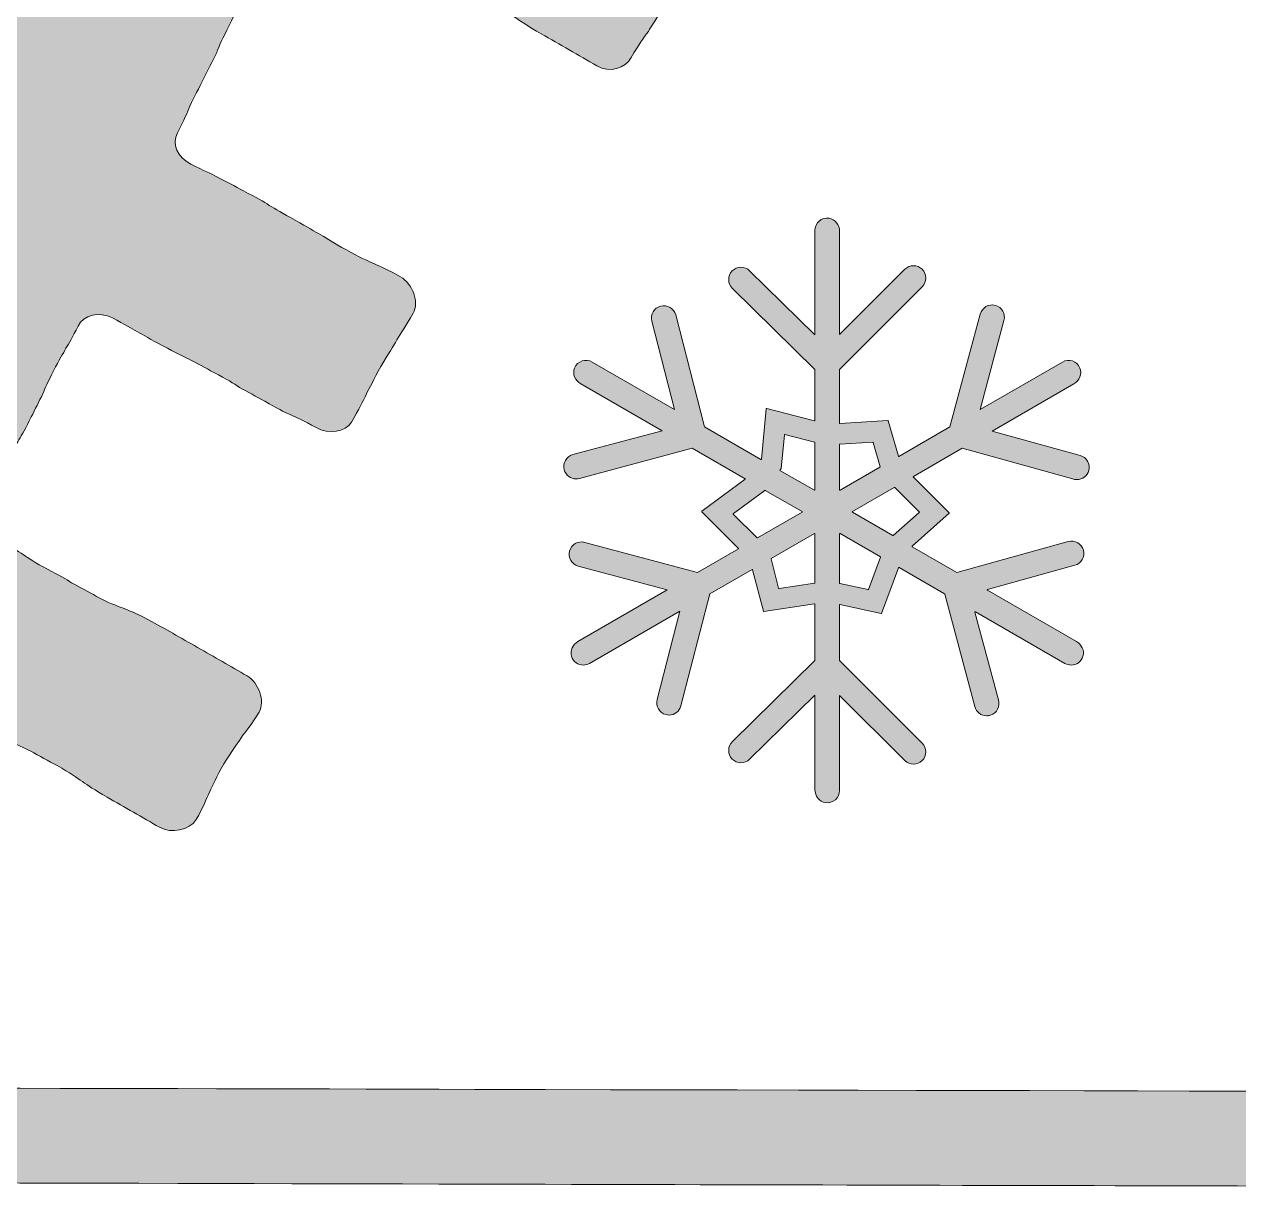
# Model space of a CAD drawing. Header units: inches. Extents: x 58 to 1022, y -797 to -283.
# Drawn here: x 783.6 to 894.2, y -506.6 to -400.6 of the extents above; entities that cross this region are included whole.
import ezdxf

# ---------------------------------------------------------------- set-up
doc = ezdxf.new("R2010")
doc.units = ezdxf.units.IN
doc.header["$MEASUREMENT"] = 0
doc.layers.add('Layer 1', color=7, linetype='Continuous')

# ---------------------------------------------------------------- blocks, each defined once
blk = doc.blocks.new('block 12')
at = {"layer": 'Layer 1', "true_color": 0x680b10}
h = blk.add_hatch(color=246, dxfattribs=at)
h.dxf.hatch_style = 2
edge = h.paths.add_edge_path()
edge.add_spline(control_points=[(760.05, -454.75), (759.49, -454.56), (758.73, -454.27), (757.61, -453.74), (756.48, -453.21), (755.93, -451.61), (756.41, -450.57), (756.76, -449.81), (757.11, -449.05), (757.46, -448.3), (757.82, -447.52), (758.18, -446.74), (758.54, -445.97), (759.07, -444.8), (759.29, -444.16), (759.52, -443.67), (759.77, -443.11), (759.98, -442.47), (760.52, -441.31), (761.06, -440.14), (761.48, -439.59), (761.77, -439.13), (762.1, -438.61), (762.52, -438.06), (763.06, -436.9), (763.59, -435.73), (763.81, -435.09), (763.99, -434.5), (764.15, -433.98), (764.36, -433.33), (764.9, -432.17), (765.44, -431), (765.72, -430.39), (765.9, -429.8), (766.25, -429.05), (766.6, -428.29), (766.95, -427.53), (767.48, -426.37), (767.69, -425.72), (767.95, -425.17), (768.29, -424.41), (768.64, -423.65), (768.99, -422.9), (769.52, -421.73), (769.95, -421.18), (770.27, -420.66), (770.6, -420.14), (770.92, -419.62), (771.46, -418.46), (772.02, -417.23), (772.2, -416.65), (772.39, -416.06), (772.57, -415.47), (772.78, -414.83), (773.31, -413.66), (773.85, -412.49), (774.17, -411.98), (774.42, -411.42), (774.68, -410.87), (775.03, -410.29), (775.57, -409.12), (776.1, -407.95), (776.46, -407.38), (776.75, -406.92), (777.08, -406.4), (777.43, -405.82), (777.97, -404.65), (778.5, -403.49), (778.64, -402.8), (778.79, -402.28), (778.97, -401.69), (779.1, -401.01), (779.63, -399.84), (780.17, -398.67), (780.6, -398.13), (780.92, -397.61), (781.22, -397.15), (781.58, -396.57), (782.11, -395.41), (782.64, -394.24), (783, -393.66), (783.25, -393.11), (783.6, -392.35), (783.94, -391.59), (784.29, -390.83), (784.82, -389.67), (785.1, -389.05), (785.13, -388.39), (785.3, -387.8), (785.48, -387.22), (786.01, -386.05), (786.57, -384.82), (786.82, -384.27), (787.15, -383.75), (787.41, -383.19), (787.76, -382.62), (788.29, -381.45), (788.64, -380.69), (788.98, -379.93), (789.33, -379.17), (789.66, -378.66), (789.94, -378.04), (790.47, -376.87), (791, -375.7), (791.2, -375.05), (791.35, -374.53), (791.52, -373.94), (791.72, -373.28), (792.25, -372.12), (792.78, -370.95), (793.22, -370.4), (793.55, -369.89), (793.88, -369.37), (794.29, -368.89), (794.82, -367.72), (795.29, -366.68), (796.64, -366.03), (797.98, -366.67), (799.32, -367.3), (800.16, -367.78), (800.79, -368.08), (801.77, -368.54), (802.74, -369.01), (803.71, -369.48), (805.2, -370.2), (805.91, -370.55), (806.64, -370.83), (807.27, -371.14), (808.17, -371.51), (809.5, -372.17), (810.99, -372.91), (811.66, -373.33), (812.37, -373.68), (813.04, -374.1), (813.72, -374.51), (815.2, -375.27), (816.13, -375.75), (817.07, -376.23), (818.01, -376.71), (818.71, -377.08), (819.38, -377.5), (820.85, -378.28), (822.33, -379.05), (823.06, -379.36), (823.79, -379.68), (824.44, -379.95), (825.33, -380.34), (826.64, -381.05), (828.12, -381.84), (828.78, -382.28), (829.44, -382.72), (830.14, -383.1), (830.77, -383.6), (832.24, -384.41), (833.55, -385.13), (834.42, -385.55), (835.07, -385.83), (835.77, -386.22), (836.49, -386.55), (837.95, -387.38), (839.41, -388.2), (840.06, -388.66), (840.72, -389.11), (841.33, -389.46), (842.03, -390.02), (843.48, -390.87), (844.71, -391.58), (845.19, -392.88), (844.61, -393.87), (843.94, -395.05), (843.65, -395.73), (843.28, -396.38), (843.05, -396.95), (842.65, -397.65), (841.94, -398.88), (841.23, -400.11), (840.75, -400.77), (840.45, -401.3), (840, -401.9), (839.59, -402.44), (838.89, -403.67), (838.31, -404.66), (836.96, -405.12), (835.77, -404.43), (834.92, -403.94), (834.08, -403.45), (833.24, -402.96), (832.39, -402.48), (831.55, -401.99), (830.7, -401.51), (829.5, -400.83), (828.86, -400.39), (828.22, -399.96), (827.66, -399.56), (827.05, -399.06), (825.84, -398.4), (824.57, -397.69), (823.83, -397.44), (823.19, -397.16), (822.59, -396.83), (821.85, -396.58), (820.57, -395.89), (819.14, -395.11), (818.57, -394.73), (817.89, -394.36), (817.11, -393.95), (816.33, -393.53), (815.55, -393.12), (814.37, -392.42), (813.76, -392.1), (813.16, -391.78), (812.55, -391.46), (811.9, -391.05), (810.46, -390.3), (809.17, -389.63), (807.65, -390), (807.14, -391.02), (806.53, -392.23), (806.13, -392.86), (805.85, -393.4), (805.52, -394.07), (805.14, -394.63), (804.54, -395.84), (803.93, -397.05), (803.68, -397.75), (803.41, -398.29), (803.13, -398.84), (802.87, -399.54), (802.27, -400.75), (801.66, -401.96), (801.33, -402.62), (801.13, -403.2), (800.73, -404.01), (800.32, -404.81), (799.92, -405.61), (799.51, -406.44), (799.09, -407.27), (798.68, -408.09), (798.48, -408.67), (798.15, -409.33), (797.54, -410.54), (797.02, -411.57), (797.53, -412.74), (798.76, -413.38), (800, -414.01), (800.61, -414.26), (801.19, -414.56), (801.98, -414.98), (802.78, -415.4), (803.57, -415.82), (804.8, -416.47), (805.38, -416.78), (805.92, -417.15), (806.5, -417.46), (807.12, -417.86), (808.27, -418.49), (809.49, -419.15), (810.03, -419.53), (810.61, -419.84), (811.18, -420.16), (811.8, -420.57), (812.94, -421.21), (814.16, -421.88), (814.84, -422.19), (815.44, -422.45), (816.05, -422.71), (816.65, -422.97), (817.87, -423.66), (819.01, -424.31), (819.59, -425.97), (819.02, -426.97), (818.32, -428.2), (817.92, -428.75), (817.55, -429.39), (817.19, -430.04), (816.79, -430.59), (816.09, -431.82), (815.39, -433.06), (815.06, -433.8), (814.76, -434.33), (814.47, -435.02), (814.1, -435.67), (813.4, -436.9), (812.87, -437.84), (811.3, -438.03), (810.19, -437.4), (809.01, -436.73), (808.42, -436.47), (807.83, -436.22), (807.24, -435.97), (806.62, -435.62), (805.5, -435), (804.74, -434.57), (803.97, -434.15), (803.2, -433.73), (802.67, -433.36), (802.05, -433.01), (800.86, -432.37), (800.09, -431.95), (799.32, -431.54), (798.55, -431.12), (797.96, -430.88), (797.4, -430.58), (796.21, -429.95), (795.08, -429.36), (794.48, -428.96), (793.92, -428.67), (793.35, -428.37), (792.82, -428.02), (791.62, -427.4), (790.43, -426.78), (789.01, -427.12), (788.5, -428.14), (787.98, -429.17), (787.7, -429.71), (787.39, -430.16), (787.15, -430.64), (786.77, -431.21), (786.26, -432.23), (785.74, -433.26), (785.47, -433.8), (785.29, -434.32), (784.94, -435.02), (784.58, -435.73), (784.23, -436.43), (783.71, -437.45), (783.4, -438.06), (783.09, -438.5), (782.85, -438.99), (782.51, -439.49), (781.99, -440.52), (781.47, -441.54), (781.3, -442.22), (781.13, -442.73), (780.95, -443.25), (780.78, -443.92), (780.26, -444.95), (779.74, -445.97), (780.08, -446.82), (781.27, -447.67), (782.41, -448.26), (782.99, -448.64), (783.5, -448.98), (784.01, -449.32), (784.58, -449.7), (785.72, -450.31), (786.8, -450.88), (787.4, -451.2), (787.91, -451.55), (788.67, -451.96), (789.42, -452.37), (790.18, -452.78), (791.32, -453.4), (791.98, -453.61), (792.55, -453.84), (793.12, -454.08), (793.79, -454.29), (794.92, -454.92), (795.65, -455.33), (796.39, -455.74), (797.12, -456.15), (797.87, -456.58), (798.63, -457.01), (799.38, -457.43), (800.13, -457.86), (800.88, -458.29), (801.64, -458.73), (802.39, -459.16), (803.14, -459.59), (803.89, -460.03), (804.95, -460.65), (805.56, -462.34), (804.98, -463.33), (804.26, -464.56), (803.79, -465.07), (803.35, -465.67), (802.97, -466.31), (802.5, -466.81), (801.79, -468.04), (801.07, -469.27), (800.8, -470.04), (800.49, -470.57), (800.18, -471.25), (799.93, -471.96), (799.25, -473.13), (798.67, -474.12), (796.94, -474.43), (795.91, -473.83), (795.12, -473.37), (794.33, -472.91), (793.54, -472.46), (792.75, -472), (791.95, -471.55), (791.16, -471.09), (789.94, -470.4), (789.39, -470.01), (788.9, -469.67), (788.36, -469.28), (787.81, -468.89), (786.58, -468.21), (785.78, -467.77), (784.98, -467.33), (784.18, -466.89), (783.63, -466.67), (782.92, -466.28), (781.81, -465.68), (781.01, -465.25), (780.21, -464.82), (779.4, -464.39), (778.6, -463.96), (777.8, -463.53), (776.99, -463.11), (775.75, -462.46), (775.13, -462.21), (774.61, -461.94), (774.02, -461.64), (773.4, -461.39), (772.16, -460.75), (770.91, -460.11), (770.29, -459.88), (769.7, -459.58), (769.15, -459.37), (768.43, -459.01), (767.31, -458.45), (766.06, -457.83), (765.43, -457.44), (764.93, -457.12), (764.34, -456.83), (763.78, -456.48), (762.52, -455.87), (761.27, -455.26), (760.64, -455.04), (760.05, -454.75)], knot_values=[0, 0, 0, 0, 1, 1, 1, 2, 2, 2, 3, 3, 3, 4, 4, 4, 5, 5, 5, 6, 6, 6, 7, 7, 7, 8, 8, 8, 9, 9, 9, 10, 10, 10, 11, 11, 11, 12, 12, 12, 13, 13, 13, 14, 14, 14, 15, 15, 15, 16, 16, 16, 17, 17, 17, 18, 18, 18, 19, 19, 19, 20, 20, 20, 21, 21, 21, 22, 22, 22, 23, 23, 23, 24, 24, 24, 25, 25, 25, 26, 26, 26, 27, 27, 27, 28, 28, 28, 29, 29, 29, 30, 30, 30, 31, 31, 31, 32, 32, 32, 33, 33, 33, 34, 34, 34, 35, 35, 35, 36, 36, 36, 37, 37, 37, 38, 38, 38, 39, 39, 39, 40, 40, 40, 41, 41, 41, 42, 42, 42, 43, 43, 43, 44, 44, 44, 45, 45, 45, 46, 46, 46, 47, 47, 47, 48, 48, 48, 49, 49, 49, 50, 50, 50, 51, 51, 51, 52, 52, 52, 53, 53, 53, 54, 54, 54, 55, 55, 55, 56, 56, 56, 57, 57, 57, 58, 58, 58, 59, 59, 59, 60, 60, 60, 61, 61, 61, 62, 62, 62, 63, 63, 63, 64, 64, 64, 65, 65, 65, 66, 66, 66, 67, 67, 67, 68, 68, 68, 69, 69, 69, 70, 70, 70, 71, 71, 71, 72, 72, 72, 73, 73, 73, 74, 74, 74, 75, 75, 75, 76, 76, 76, 77, 77, 77, 78, 78, 78, 79, 79, 79, 80, 80, 80, 81, 81, 81, 82, 82, 82, 83, 83, 83, 84, 84, 84, 85, 85, 85, 86, 86, 86, 87, 87, 87, 88, 88, 88, 89, 89, 89, 90, 90, 90, 91, 91, 91, 92, 92, 92, 93, 93, 93, 94, 94, 94, 95, 95, 95, 96, 96, 96, 97, 97, 97, 98, 98, 98, 99, 99, 99, 100, 100, 100, 101, 101, 101, 102, 102, 102, 103, 103, 103, 104, 104, 104, 105, 105, 105, 106, 106, 106, 107, 107, 107, 108, 108, 108, 109, 109, 109, 110, 110, 110, 111, 111, 111, 112, 112, 112, 113, 113, 113, 114, 114, 114, 115, 115, 115, 116, 116, 116, 117, 117, 117, 118, 118, 118, 119, 119, 119, 120, 120, 120, 121, 121, 121, 122, 122, 122, 123, 123, 123, 124, 124, 124, 125, 125, 125, 126, 126, 126, 127, 127, 127, 128, 128, 128, 129, 129, 129, 130, 130, 130, 131, 131, 131, 132, 132, 132, 133, 133, 133, 134, 134, 134, 135, 135, 135, 136, 136, 136, 137, 137, 137, 138, 138, 138, 139, 139, 139, 140, 140, 140, 141, 141, 141, 142, 142, 142, 143, 143, 143, 144, 144, 144, 144], degree=3, periodic=1)
at = {"layer": 'Layer 1', "lineweight": 0}
blk.add_open_spline([(760.05, -454.75), (759.49, -454.56), (758.73, -454.27), (757.61, -453.74), (756.48, -453.21), (755.93, -451.61), (756.41, -450.57), (756.76, -449.81), (757.11, -449.05), (757.46, -448.3), (757.82, -447.52), (758.18, -446.74), (758.54, -445.97), (759.07, -444.8), (759.29, -444.16), (759.52, -443.67), (759.77, -443.11), (759.98, -442.47), (760.52, -441.31), (761.06, -440.14), (761.48, -439.59), (761.77, -439.13), (762.1, -438.61), (762.52, -438.06), (763.06, -436.9), (763.59, -435.73), (763.81, -435.09), (763.99, -434.5), (764.15, -433.98), (764.36, -433.33), (764.9, -432.17), (765.44, -431), (765.72, -430.39), (765.9, -429.8), (766.25, -429.05), (766.6, -428.29), (766.95, -427.53), (767.48, -426.37), (767.69, -425.72), (767.95, -425.17), (768.29, -424.41), (768.64, -423.65), (768.99, -422.9), (769.52, -421.73), (769.95, -421.18), (770.27, -420.66), (770.6, -420.14), (770.92, -419.62), (771.46, -418.46), (772.02, -417.23), (772.2, -416.65), (772.39, -416.06), (772.57, -415.47), (772.78, -414.83), (773.31, -413.66), (773.85, -412.49), (774.17, -411.98), (774.42, -411.42), (774.68, -410.87), (775.03, -410.29), (775.57, -409.12), (776.1, -407.95), (776.46, -407.38), (776.75, -406.92), (777.08, -406.4), (777.43, -405.82), (777.97, -404.65), (778.5, -403.49), (778.64, -402.8), (778.79, -402.28), (778.97, -401.69), (779.1, -401.01), (779.63, -399.84), (780.17, -398.67), (780.6, -398.13), (780.92, -397.61), (781.22, -397.15), (781.58, -396.57), (782.11, -395.41), (782.64, -394.24), (783, -393.66), (783.25, -393.11), (783.6, -392.35), (783.94, -391.59), (784.29, -390.83), (784.82, -389.67), (785.1, -389.05), (785.13, -388.39), (785.3, -387.8), (785.48, -387.22), (786.01, -386.05), (786.57, -384.82), (786.82, -384.27), (787.15, -383.75), (787.41, -383.19), (787.76, -382.62), (788.29, -381.45), (788.64, -380.69), (788.98, -379.93), (789.33, -379.17), (789.66, -378.66), (789.94, -378.04), (790.47, -376.87), (791, -375.7), (791.2, -375.05), (791.35, -374.53), (791.52, -373.94), (791.72, -373.28), (792.25, -372.12), (792.78, -370.95), (793.22, -370.4), (793.55, -369.89), (793.88, -369.37), (794.29, -368.89), (794.82, -367.72), (795.29, -366.68), (796.64, -366.03), (797.98, -366.67), (799.32, -367.3), (800.16, -367.78), (800.79, -368.08), (801.77, -368.54), (802.74, -369.01), (803.71, -369.48), (805.2, -370.2), (805.91, -370.55), (806.64, -370.83), (807.27, -371.14), (808.17, -371.51), (809.5, -372.17), (810.99, -372.91), (811.66, -373.33), (812.37, -373.68), (813.04, -374.1), (813.72, -374.51), (815.2, -375.27), (816.13, -375.75), (817.07, -376.23), (818.01, -376.71), (818.71, -377.08), (819.38, -377.5), (820.85, -378.28), (822.33, -379.05), (823.06, -379.36), (823.79, -379.68), (824.44, -379.95), (825.33, -380.34), (826.64, -381.05), (828.12, -381.84), (828.78, -382.28), (829.44, -382.72), (830.14, -383.1), (830.77, -383.6), (832.24, -384.41), (833.55, -385.13), (834.42, -385.55), (835.07, -385.83), (835.77, -386.22), (836.49, -386.55), (837.95, -387.38), (839.41, -388.2), (840.06, -388.66), (840.72, -389.11), (841.33, -389.46), (842.03, -390.02), (843.48, -390.87), (844.71, -391.58), (845.19, -392.88), (844.61, -393.87), (843.94, -395.05), (843.65, -395.73), (843.28, -396.38), (843.05, -396.95), (842.65, -397.65), (841.94, -398.88), (841.23, -400.11), (840.75, -400.77), (840.45, -401.3), (840, -401.9), (839.59, -402.44), (838.89, -403.67), (838.31, -404.66), (836.96, -405.12), (835.77, -404.43), (834.92, -403.94), (834.08, -403.45), (833.24, -402.96), (832.39, -402.48), (831.55, -401.99), (830.7, -401.51), (829.5, -400.83), (828.86, -400.39), (828.22, -399.96), (827.66, -399.56), (827.05, -399.06), (825.84, -398.4), (824.57, -397.69), (823.83, -397.44), (823.19, -397.16), (822.59, -396.83), (821.85, -396.58), (820.57, -395.89), (819.14, -395.11), (818.57, -394.73), (817.89, -394.36), (817.11, -393.95), (816.33, -393.53), (815.55, -393.12), (814.37, -392.42), (813.76, -392.1), (813.16, -391.78), (812.55, -391.46), (811.9, -391.05), (810.46, -390.3), (809.17, -389.63), (807.65, -390), (807.14, -391.02), (806.53, -392.23), (806.13, -392.86), (805.85, -393.4), (805.52, -394.07), (805.14, -394.63), (804.54, -395.84), (803.93, -397.05), (803.68, -397.75), (803.41, -398.29), (803.13, -398.84), (802.87, -399.54), (802.27, -400.75), (801.66, -401.96), (801.33, -402.62), (801.13, -403.2), (800.73, -404.01), (800.32, -404.81), (799.92, -405.61), (799.51, -406.44), (799.09, -407.27), (798.68, -408.09), (798.48, -408.67), (798.15, -409.33), (797.54, -410.54), (797.02, -411.57), (797.53, -412.74), (798.76, -413.38), (800, -414.01), (800.61, -414.26), (801.19, -414.56), (801.98, -414.98), (802.78, -415.4), (803.57, -415.82), (804.8, -416.47), (805.38, -416.78), (805.92, -417.15), (806.5, -417.46), (807.12, -417.86), (808.27, -418.49), (809.49, -419.15), (810.03, -419.53), (810.61, -419.84), (811.18, -420.16), (811.8, -420.57), (812.94, -421.21), (814.16, -421.88), (814.84, -422.19), (815.44, -422.45), (816.05, -422.71), (816.65, -422.97), (817.87, -423.66), (819.01, -424.31), (819.59, -425.97), (819.02, -426.97), (818.32, -428.2), (817.92, -428.75), (817.55, -429.39), (817.19, -430.04), (816.79, -430.59), (816.09, -431.82), (815.39, -433.06), (815.06, -433.8), (814.76, -434.33), (814.47, -435.02), (814.1, -435.67), (813.4, -436.9), (812.87, -437.84), (811.3, -438.03), (810.19, -437.4), (809.01, -436.73), (808.42, -436.47), (807.83, -436.22), (807.24, -435.97), (806.62, -435.62), (805.5, -435), (804.74, -434.57), (803.97, -434.15), (803.2, -433.73), (802.67, -433.36), (802.05, -433.01), (800.86, -432.37), (800.09, -431.95), (799.32, -431.54), (798.55, -431.12), (797.96, -430.88), (797.4, -430.58), (796.21, -429.95), (795.08, -429.36), (794.48, -428.96), (793.92, -428.67), (793.35, -428.37), (792.82, -428.02), (791.62, -427.4), (790.43, -426.78), (789.01, -427.12), (788.5, -428.14), (787.98, -429.17), (787.7, -429.71), (787.39, -430.16), (787.15, -430.64), (786.77, -431.21), (786.26, -432.23), (785.74, -433.26), (785.47, -433.8), (785.29, -434.32), (784.94, -435.02), (784.58, -435.73), (784.23, -436.43), (783.71, -437.45), (783.4, -438.06), (783.09, -438.5), (782.85, -438.99), (782.51, -439.49), (781.99, -440.52), (781.47, -441.54), (781.3, -442.22), (781.13, -442.73), (780.95, -443.25), (780.78, -443.92), (780.26, -444.95), (779.74, -445.97), (780.08, -446.82), (781.27, -447.67), (782.41, -448.26), (782.99, -448.64), (783.5, -448.98), (784.01, -449.32), (784.58, -449.7), (785.72, -450.31), (786.8, -450.88), (787.4, -451.2), (787.91, -451.55), (788.67, -451.96), (789.42, -452.37), (790.18, -452.78), (791.32, -453.4), (791.98, -453.61), (792.55, -453.84), (793.12, -454.08), (793.79, -454.29), (794.92, -454.92), (795.65, -455.33), (796.39, -455.74), (797.12, -456.15), (797.87, -456.58), (798.63, -457.01), (799.38, -457.43), (800.13, -457.86), (800.88, -458.29), (801.64, -458.73), (802.39, -459.16), (803.14, -459.59), (803.89, -460.03), (804.95, -460.65), (805.56, -462.34), (804.98, -463.33), (804.26, -464.56), (803.79, -465.07), (803.35, -465.67), (802.97, -466.31), (802.5, -466.81), (801.79, -468.04), (801.07, -469.27), (800.8, -470.04), (800.49, -470.57), (800.18, -471.25), (799.93, -471.96), (799.25, -473.13), (798.67, -474.12), (796.94, -474.43), (795.91, -473.83), (795.12, -473.37), (794.33, -472.91), (793.54, -472.46), (792.75, -472), (791.95, -471.55), (791.16, -471.09), (789.94, -470.4), (789.39, -470.01), (788.9, -469.67), (788.36, -469.28), (787.81, -468.89), (786.58, -468.21), (785.78, -467.77), (784.98, -467.33), (784.18, -466.89), (783.63, -466.67), (782.92, -466.28), (781.81, -465.68), (781.01, -465.25), (780.21, -464.82), (779.4, -464.39), (778.6, -463.96), (777.8, -463.53), (776.99, -463.11), (775.75, -462.46), (775.13, -462.21), (774.61, -461.94), (774.02, -461.64), (773.4, -461.39), (772.16, -460.75), (770.91, -460.11), (770.29, -459.88), (769.7, -459.58), (769.15, -459.37), (768.43, -459.01), (767.31, -458.45), (766.06, -457.83), (765.43, -457.44), (764.93, -457.12), (764.34, -456.83), (763.78, -456.48), (762.52, -455.87), (761.27, -455.26), (760.64, -455.04), (760.05, -454.75)], degree=3, knots=[0, 0, 0, 0, 1, 1, 1, 2, 2, 2, 3, 3, 3, 4, 4, 4, 5, 5, 5, 6, 6, 6, 7, 7, 7, 8, 8, 8, 9, 9, 9, 10, 10, 10, 11, 11, 11, 12, 12, 12, 13, 13, 13, 14, 14, 14, 15, 15, 15, 16, 16, 16, 17, 17, 17, 18, 18, 18, 19, 19, 19, 20, 20, 20, 21, 21, 21, 22, 22, 22, 23, 23, 23, 24, 24, 24, 25, 25, 25, 26, 26, 26, 27, 27, 27, 28, 28, 28, 29, 29, 29, 30, 30, 30, 31, 31, 31, 32, 32, 32, 33, 33, 33, 34, 34, 34, 35, 35, 35, 36, 36, 36, 37, 37, 37, 38, 38, 38, 39, 39, 39, 40, 40, 40, 41, 41, 41, 42, 42, 42, 43, 43, 43, 44, 44, 44, 45, 45, 45, 46, 46, 46, 47, 47, 47, 48, 48, 48, 49, 49, 49, 50, 50, 50, 51, 51, 51, 52, 52, 52, 53, 53, 53, 54, 54, 54, 55, 55, 55, 56, 56, 56, 57, 57, 57, 58, 58, 58, 59, 59, 59, 60, 60, 60, 61, 61, 61, 62, 62, 62, 63, 63, 63, 64, 64, 64, 65, 65, 65, 66, 66, 66, 67, 67, 67, 68, 68, 68, 69, 69, 69, 70, 70, 70, 71, 71, 71, 72, 72, 72, 73, 73, 73, 74, 74, 74, 75, 75, 75, 76, 76, 76, 77, 77, 77, 78, 78, 78, 79, 79, 79, 80, 80, 80, 81, 81, 81, 82, 82, 82, 83, 83, 83, 84, 84, 84, 85, 85, 85, 86, 86, 86, 87, 87, 87, 88, 88, 88, 89, 89, 89, 90, 90, 90, 91, 91, 91, 92, 92, 92, 93, 93, 93, 94, 94, 94, 95, 95, 95, 96, 96, 96, 97, 97, 97, 98, 98, 98, 99, 99, 99, 100, 100, 100, 101, 101, 101, 102, 102, 102, 103, 103, 103, 104, 104, 104, 105, 105, 105, 106, 106, 106, 107, 107, 107, 108, 108, 108, 109, 109, 109, 110, 110, 110, 111, 111, 111, 112, 112, 112, 113, 113, 113, 114, 114, 114, 115, 115, 115, 116, 116, 116, 117, 117, 117, 118, 118, 118, 119, 119, 119, 120, 120, 120, 121, 121, 121, 122, 122, 122, 123, 123, 123, 124, 124, 124, 125, 125, 125, 126, 126, 126, 127, 127, 127, 128, 128, 128, 129, 129, 129, 130, 130, 130, 131, 131, 131, 132, 132, 132, 133, 133, 133, 134, 134, 134, 135, 135, 135, 136, 136, 136, 137, 137, 137, 138, 138, 138, 139, 139, 139, 140, 140, 140, 141, 141, 141, 142, 142, 142, 143, 143, 143, 144, 144, 144, 144], dxfattribs=at)
blk = doc.blocks.new('block 3')
at = {"layer": 'Layer 1'}
blk.add_blockref('block 12', (0, 0), dxfattribs=at)
blk = doc.blocks.new('block 20')
at = {"layer": 'Layer 1', "true_color": 0x680b10}
h = blk.add_hatch(color=246, dxfattribs=at)
h.dxf.hatch_style = 2
edge = h.paths.add_edge_path()
edge.add_spline(control_points=[(945.03, -506.59), (919.17, -506.59), (882.68, -506.5), (831.04, -506.37), (695.54, -506.04), (468.75, -505.49), (73.21, -505.49), (70.82, -505.49), (68.89, -503.55), (68.89, -501.16), (68.89, -498.78), (70.82, -496.84), (73.21, -496.84), (468.76, -496.84), (695.55, -497.4), (831.06, -497.73), (959.47, -498.04), (999.78, -498.14), (1004.98, -497.23), (1006.61, -496.49), (1008.61, -496.82), (1009.91, -498.19), (1011.55, -499.92), (1011.48, -502.66), (1009.75, -504.3), (1007.88, -506.07), (1007.33, -506.59), (945.03, -506.59)], knot_values=[0, 0, 0, 0, 1, 1, 1, 2, 2, 2, 3, 3, 3, 4, 4, 4, 5, 5, 5, 6, 6, 6, 7, 7, 7, 8, 8, 8, 9, 9, 9, 9], degree=3, periodic=1)
edge = h.paths.add_edge_path()
edge.add_spline(control_points=[(1003.81, -498.02), (1003.81, -498.02), (1003.8, -498.02), (1003.8, -498.03), (1003.8, -498.02), (1003.81, -498.02), (1003.81, -498.02)], knot_values=[0, 0, 0, 0, 1, 1, 1, 2, 2, 2, 2], degree=3, periodic=1)
edge = h.paths.add_edge_path()
edge.add_spline(control_points=[(1003.82, -498.01), (1003.82, -498.01), (1003.82, -498.01), (1003.82, -498.01), (1003.82, -498.01), (1003.82, -498.01), (1003.82, -498.01)], knot_values=[0, 0, 0, 0, 1, 1, 1, 2, 2, 2, 2], degree=3, periodic=1)
at = {"layer": 'Layer 1', "lineweight": 0}
blk.add_open_spline([(945.03, -506.59), (919.17, -506.59), (882.68, -506.5), (831.04, -506.37), (695.54, -506.04), (468.75, -505.49), (73.21, -505.49), (70.82, -505.49), (68.89, -503.55), (68.89, -501.16), (68.89, -498.78), (70.82, -496.84), (73.21, -496.84), (468.76, -496.84), (695.55, -497.4), (831.06, -497.73), (959.47, -498.04), (999.78, -498.14), (1004.98, -497.23), (1006.61, -496.49), (1008.61, -496.82), (1009.91, -498.19), (1011.55, -499.92), (1011.48, -502.66), (1009.75, -504.3), (1007.88, -506.07), (1007.33, -506.59), (945.03, -506.59)], degree=3, knots=[0, 0, 0, 0, 1, 1, 1, 2, 2, 2, 3, 3, 3, 4, 4, 4, 5, 5, 5, 6, 6, 6, 7, 7, 7, 8, 8, 8, 9, 9, 9, 9], dxfattribs=at)
blk = doc.blocks.new('block 37')
at = {"layer": 'Layer 1', "true_color": 0x680b10}
h = blk.add_hatch(color=246, dxfattribs=at)
h.dxf.hatch_style = 2
edge = h.paths.add_edge_path()
edge.add_spline(control_points=[(879.8, -439.94), (879.8, -439.94), (871.77, -437.71), (871.77, -437.71), (871.77, -437.71), (879.21, -433.41), (879.21, -433.41), (879.71, -433.12), (879.99, -432.51), (879.77, -431.97), (879.51, -431.32), (878.75, -431.09), (878.17, -431.42), (878.17, -431.42), (870.68, -435.75), (870.68, -435.75), (870.68, -435.75), (872.85, -427.63), (872.85, -427.63), (873.01, -427.04), (872.66, -426.42), (872.06, -426.26), (871.47, -426.1), (870.85, -426.46), (870.68, -427.05), (870.68, -427.05), (867.93, -437.33), (867.93, -437.33), (867.93, -437.33), (863.28, -440.02), (863.28, -440.02), (863.26, -440.03), (863.24, -440.02), (863.23, -440), (863.23, -440), (862.3, -436.78), (862.3, -436.78), (862.3, -436.77), (862.28, -436.76), (862.27, -436.76), (862.27, -436.76), (857.9, -437.04), (857.9, -437.04), (857.88, -437.04), (857.87, -437.02), (857.87, -437.01), (857.87, -437.01), (857.87, -432.09), (857.87, -432.09), (857.87, -432.09), (865.39, -424.56), (865.39, -424.56), (865.83, -424.12), (865.83, -423.41), (865.39, -422.97), (864.96, -422.54), (864.25, -422.54), (863.81, -422.97), (863.81, -422.97), (857.87, -428.91), (857.87, -428.91), (857.87, -428.91), (857.87, -419.5), (857.87, -419.5), (857.87, -418.93), (857.48, -418.39), (856.91, -418.31), (856.22, -418.21), (855.63, -418.75), (855.63, -419.42), (855.63, -419.42), (855.63, -428.95), (855.63, -428.95), (855.63, -428.95), (849.68, -423.11), (849.68, -423.11), (849.24, -422.67), (848.53, -422.68), (848.09, -423.12), (847.66, -423.56), (847.66, -424.27), (848.11, -424.71), (848.11, -424.71), (855.63, -432.09), (855.63, -432.09), (855.63, -432.09), (855.63, -436.75), (855.63, -436.75), (855.63, -436.77), (855.61, -436.79), (855.59, -436.78), (855.59, -436.78), (851.24, -435.66), (851.24, -435.66), (851.22, -435.65), (851.2, -435.67), (851.2, -435.69), (851.2, -435.69), (850.75, -440.27), (850.75, -440.27), (850.75, -440.3), (850.72, -440.31), (850.7, -440.3), (850.7, -440.3), (845.57, -437.34), (845.57, -437.34), (845.57, -437.34), (842.94, -427.13), (842.94, -427.13), (842.78, -426.53), (842.18, -426.17), (841.57, -426.33), (840.97, -426.48), (840.61, -427.09), (840.76, -427.69), (840.76, -427.69), (842.84, -435.76), (842.84, -435.76), (842.84, -435.76), (835.33, -431.42), (835.33, -431.42), (834.75, -431.09), (833.99, -431.32), (833.73, -431.97), (833.51, -432.51), (833.78, -433.12), (834.29, -433.41), (834.29, -433.41), (841.7, -437.69), (841.7, -437.69), (841.7, -437.69), (833.58, -439.86), (833.58, -439.86), (832.99, -440.02), (832.63, -440.64), (832.79, -441.24), (832.93, -441.74), (833.38, -442.07), (833.88, -442.07), (833.97, -442.07), (834.07, -442.06), (834.17, -442.03), (834.17, -442.03), (844.44, -439.28), (844.44, -439.28), (844.44, -439.28), (849.27, -442.06), (849.27, -442.06), (849.29, -442.07), (849.29, -442.1), (849.27, -442.11), (849.27, -442.11), (845.33, -445.03), (845.33, -445.03), (845.32, -445.04), (845.32, -445.06), (845.33, -445.07), (845.33, -445.07), (848.67, -448.41), (848.67, -448.41), (848.68, -448.42), (848.68, -448.45), (848.66, -448.46), (848.66, -448.46), (844.93, -450.61), (844.93, -450.61), (844.93, -450.61), (834.65, -447.86), (834.65, -447.86), (834.05, -447.7), (833.44, -448.05), (833.27, -448.65), (833.11, -449.25), (833.47, -449.86), (834.07, -450.02), (834.07, -450.02), (842.18, -452.2), (842.18, -452.2), (842.18, -452.2), (834.03, -456.9), (834.03, -456.9), (833.56, -457.17), (833.29, -457.72), (833.45, -458.24), (833.6, -458.75), (834.06, -459.04), (834.52, -459.04), (834.71, -459.04), (834.9, -458.99), (835.08, -458.89), (835.08, -458.89), (843.33, -454.13), (843.33, -454.13), (843.33, -454.13), (841.25, -462.19), (841.25, -462.19), (841.1, -462.79), (841.45, -463.4), (842.05, -463.56), (842.15, -463.58), (842.24, -463.6), (842.34, -463.6), (842.84, -463.6), (843.29, -463.26), (843.42, -462.75), (843.42, -462.75), (846.06, -452.55), (846.06, -452.55), (846.06, -452.55), (849.9, -450.33), (849.9, -450.33), (849.92, -450.32), (849.94, -450.33), (849.95, -450.35), (849.95, -450.35), (850.93, -454.14), (850.93, -454.14), (850.94, -454.15), (850.95, -454.16), (850.97, -454.16), (850.97, -454.16), (855.59, -453.47), (855.59, -453.47), (855.61, -453.47), (855.63, -453.48), (855.63, -453.5), (855.63, -453.5), (855.63, -458.64), (855.63, -458.64), (855.63, -458.64), (848.11, -466.02), (848.11, -466.02), (847.66, -466.46), (847.66, -467.17), (848.09, -467.61), (848.53, -468.05), (849.24, -468.06), (849.68, -467.62), (849.68, -467.62), (855.63, -461.78), (855.63, -461.78), (855.63, -461.78), (855.63, -470.38), (855.63, -470.38), (855.63, -470.96), (856.02, -471.5), (856.58, -471.58), (857.28, -471.68), (857.87, -471.14), (857.87, -470.47), (857.87, -470.47), (857.87, -461.82), (857.87, -461.82), (857.87, -461.82), (863.81, -467.75), (863.81, -467.75), (864.03, -467.97), (864.31, -468.08), (864.6, -468.08), (864.89, -468.08), (865.17, -467.97), (865.39, -467.75), (865.83, -467.32), (865.83, -466.61), (865.39, -466.17), (865.39, -466.17), (857.87, -458.64), (857.87, -458.64), (857.87, -458.64), (857.87, -453.55), (857.87, -453.55), (857.87, -453.53), (857.89, -453.52), (857.91, -453.52), (857.91, -453.52), (861.66, -454.35), (861.66, -454.35), (861.68, -454.36), (861.69, -454.35), (861.7, -454.34), (861.7, -454.34), (863.25, -450.18), (863.25, -450.18), (863.26, -450.16), (863.28, -450.15), (863.29, -450.16), (863.29, -450.16), (867.43, -452.55), (867.43, -452.55), (867.44, -452.55), (867.44, -452.56), (867.45, -452.57), (867.45, -452.57), (870.2, -462.83), (870.2, -462.83), (870.33, -463.34), (870.79, -463.67), (871.28, -463.67), (871.4, -463.67), (871.51, -463.65), (871.63, -463.61), (872.21, -463.43), (872.51, -462.78), (872.35, -462.2), (872.35, -462.2), (870.21, -454.22), (870.21, -454.22), (870.2, -454.19), (870.23, -454.17), (870.26, -454.18), (870.26, -454.18), (878.41, -458.89), (878.41, -458.89), (878.59, -458.99), (878.78, -459.04), (878.97, -459.04), (879.44, -459.04), (879.89, -458.75), (880.05, -458.24), (880.2, -457.72), (879.93, -457.17), (879.47, -456.9), (879.47, -456.9), (871.35, -452.22), (871.35, -452.22), (871.32, -452.2), (871.33, -452.17), (871.36, -452.16), (871.36, -452.16), (879.31, -449.95), (879.31, -449.95), (879.91, -449.79), (880.26, -449.17), (880.09, -448.57), (879.93, -447.97), (879.33, -447.63), (878.71, -447.79), (878.71, -447.79), (868.57, -450.61), (868.57, -450.61), (868.56, -450.61), (868.56, -450.61), (868.55, -450.6), (868.55, -450.6), (864.5, -448.26), (864.5, -448.26), (864.48, -448.25), (864.48, -448.23), (864.49, -448.21), (864.49, -448.21), (867.86, -445.21), (867.86, -445.21), (867.87, -445.2), (867.87, -445.18), (867.86, -445.17), (867.86, -445.17), (864.59, -441.9), (864.59, -441.9), (864.57, -441.88), (864.58, -441.86), (864.6, -441.85), (864.6, -441.85), (869.05, -439.28), (869.05, -439.28), (869.05, -439.28), (879.2, -442.1), (879.2, -442.1), (879.3, -442.13), (879.4, -442.14), (879.5, -442.14), (879.99, -442.14), (880.44, -441.81), (880.58, -441.32), (880.75, -440.72), (880.39, -440.1), (879.8, -439.94)], knot_values=[0, 0, 0, 0, 1, 1, 1, 2, 2, 2, 3, 3, 3, 4, 4, 4, 5, 5, 5, 6, 6, 6, 7, 7, 7, 8, 8, 8, 9, 9, 9, 10, 10, 10, 11, 11, 11, 12, 12, 12, 13, 13, 13, 14, 14, 14, 15, 15, 15, 16, 16, 16, 17, 17, 17, 18, 18, 18, 19, 19, 19, 20, 20, 20, 21, 21, 21, 22, 22, 22, 23, 23, 23, 24, 24, 24, 25, 25, 25, 26, 26, 26, 27, 27, 27, 28, 28, 28, 29, 29, 29, 30, 30, 30, 31, 31, 31, 32, 32, 32, 33, 33, 33, 34, 34, 34, 35, 35, 35, 36, 36, 36, 37, 37, 37, 38, 38, 38, 39, 39, 39, 40, 40, 40, 41, 41, 41, 42, 42, 42, 43, 43, 43, 44, 44, 44, 45, 45, 45, 46, 46, 46, 47, 47, 47, 48, 48, 48, 49, 49, 49, 50, 50, 50, 51, 51, 51, 52, 52, 52, 53, 53, 53, 54, 54, 54, 55, 55, 55, 56, 56, 56, 57, 57, 57, 58, 58, 58, 59, 59, 59, 60, 60, 60, 61, 61, 61, 62, 62, 62, 63, 63, 63, 64, 64, 64, 65, 65, 65, 66, 66, 66, 67, 67, 67, 68, 68, 68, 69, 69, 69, 70, 70, 70, 71, 71, 71, 72, 72, 72, 73, 73, 73, 74, 74, 74, 75, 75, 75, 76, 76, 76, 77, 77, 77, 78, 78, 78, 79, 79, 79, 80, 80, 80, 81, 81, 81, 82, 82, 82, 83, 83, 83, 84, 84, 84, 85, 85, 85, 86, 86, 86, 87, 87, 87, 88, 88, 88, 89, 89, 89, 90, 90, 90, 91, 91, 91, 92, 92, 92, 93, 93, 93, 94, 94, 94, 95, 95, 95, 96, 96, 96, 97, 97, 97, 98, 98, 98, 99, 99, 99, 100, 100, 100, 101, 101, 101, 102, 102, 102, 103, 103, 103, 104, 104, 104, 105, 105, 105, 106, 106, 106, 107, 107, 107, 108, 108, 108, 109, 109, 109, 110, 110, 110, 111, 111, 111, 112, 112, 112, 113, 113, 113, 114, 114, 114, 115, 115, 115, 116, 116, 116, 117, 117, 117, 118, 118, 118, 119, 119, 119, 120, 120, 120, 121, 121, 121, 122, 122, 122, 123, 123, 123, 124, 124, 124, 125, 125, 125, 125], degree=3, periodic=1)
edge = h.paths.add_edge_path()
edge.add_spline(control_points=[(857.9, -438.92), (857.9, -438.92), (860.89, -438.72), (860.89, -438.72), (860.9, -438.72), (860.92, -438.73), (860.92, -438.75), (860.92, -438.75), (861.56, -440.98), (861.56, -440.98), (861.57, -440.99), (861.56, -441.01), (861.55, -441.02), (861.55, -441.02), (857.92, -443.11), (857.92, -443.11), (857.9, -443.13), (857.87, -443.11), (857.87, -443.09), (857.87, -443.09), (857.87, -438.95), (857.87, -438.95), (857.87, -438.93), (857.88, -438.92), (857.9, -438.92)], knot_values=[0, 0, 0, 0, 1, 1, 1, 2, 2, 2, 3, 3, 3, 4, 4, 4, 5, 5, 5, 6, 6, 6, 7, 7, 7, 8, 8, 8, 8], degree=3, periodic=1)
edge = h.paths.add_edge_path()
edge.add_spline(control_points=[(852.55, -441.13), (852.55, -441.13), (852.85, -438.05), (852.85, -438.05), (852.85, -438.03), (852.87, -438.02), (852.89, -438.02), (852.89, -438.02), (855.6, -438.72), (855.6, -438.72), (855.62, -438.73), (855.63, -438.74), (855.63, -438.75), (855.63, -438.75), (855.63, -443.09), (855.63, -443.09), (855.63, -443.11), (855.6, -443.13), (855.58, -443.11), (855.58, -443.11), (852.44, -441.3), (852.44, -441.3), (852.44, -441.3), (852.55, -441.13), (852.55, -441.13)], knot_values=[0, 0, 0, 0, 1, 1, 1, 2, 2, 2, 3, 3, 3, 4, 4, 4, 5, 5, 5, 6, 6, 6, 7, 7, 7, 8, 8, 8, 8], degree=3, periodic=1)
edge = h.paths.add_edge_path()
edge.add_spline(control_points=[(850.4, -447.46), (850.38, -447.46), (850.37, -447.46), (850.36, -447.45), (850.36, -447.45), (848.19, -445.29), (848.19, -445.29), (848.18, -445.27), (848.18, -445.25), (848.2, -445.24), (848.2, -445.24), (851.06, -443.12), (851.06, -443.12), (851.07, -443.11), (851.09, -443.11), (851.1, -443.12), (851.1, -443.12), (854.46, -445.06), (854.46, -445.06), (854.48, -445.07), (854.48, -445.1), (854.46, -445.11), (854.46, -445.11), (850.4, -447.46), (850.4, -447.46)], knot_values=[0, 0, 0, 0, 1, 1, 1, 2, 2, 2, 3, 3, 3, 4, 4, 4, 5, 5, 5, 6, 6, 6, 7, 7, 7, 8, 8, 8, 8], degree=3, periodic=1)
edge = h.paths.add_edge_path()
edge.add_spline(control_points=[(855.6, -451.58), (855.6, -451.58), (852.36, -452.06), (852.36, -452.06), (852.34, -452.06), (852.33, -452.05), (852.32, -452.04), (852.32, -452.04), (851.63, -449.36), (851.63, -449.36), (851.62, -449.35), (851.63, -449.33), (851.64, -449.33), (851.64, -449.33), (855.58, -447.05), (855.58, -447.05), (855.6, -447.04), (855.63, -447.06), (855.63, -447.08), (855.63, -447.08), (855.63, -451.55), (855.63, -451.55), (855.63, -451.56), (855.61, -451.57), (855.6, -451.58)], knot_values=[0, 0, 0, 0, 1, 1, 1, 2, 2, 2, 3, 3, 3, 4, 4, 4, 5, 5, 5, 6, 6, 6, 7, 7, 7, 8, 8, 8, 8], degree=3, periodic=1)
edge = h.paths.add_edge_path()
edge.add_spline(control_points=[(860.51, -452.15), (860.51, -452.17), (860.49, -452.18), (860.48, -452.17), (860.48, -452.17), (857.89, -451.6), (857.89, -451.6), (857.88, -451.6), (857.87, -451.59), (857.87, -451.57), (857.87, -451.57), (857.87, -447.08), (857.87, -447.08), (857.87, -447.06), (857.9, -447.04), (857.92, -447.05), (857.92, -447.05), (861.59, -449.18), (861.59, -449.18), (861.61, -449.19), (861.61, -449.2), (861.61, -449.22), (861.61, -449.22), (860.51, -452.15), (860.51, -452.15)], knot_values=[0, 0, 0, 0, 1, 1, 1, 2, 2, 2, 3, 3, 3, 4, 4, 4, 5, 5, 5, 6, 6, 6, 7, 7, 7, 8, 8, 8, 8], degree=3, periodic=1)
edge = h.paths.add_edge_path()
edge.add_spline(control_points=[(865.13, -445.09), (865.15, -445.1), (865.15, -445.12), (865.13, -445.14), (865.13, -445.14), (862.77, -447.24), (862.77, -447.24), (862.76, -447.25), (862.75, -447.25), (862.73, -447.24), (862.73, -447.24), (859.04, -445.11), (859.04, -445.11), (859.02, -445.1), (859.02, -445.07), (859.04, -445.06), (859.04, -445.06), (862.86, -442.85), (862.86, -442.85), (862.87, -442.84), (862.89, -442.85), (862.9, -442.86), (862.9, -442.86), (865.13, -445.09), (865.13, -445.09)], knot_values=[0, 0, 0, 0, 1, 1, 1, 2, 2, 2, 3, 3, 3, 4, 4, 4, 5, 5, 5, 6, 6, 6, 7, 7, 7, 8, 8, 8, 8], degree=3, periodic=1)
at = {"layer": 'Layer 1', "lineweight": 0}
for points, knots in [([(879.8, -439.94), (879.8, -439.94), (871.77, -437.71), (871.77, -437.71), (871.77, -437.71), (879.21, -433.41), (879.21, -433.41), (879.71, -433.12), (879.99, -432.51), (879.77, -431.97), (879.51, -431.32), (878.75, -431.09), (878.17, -431.42), (878.17, -431.42), (870.68, -435.75), (870.68, -435.75), (870.68, -435.75), (872.85, -427.63), (872.85, -427.63), (873.01, -427.04), (872.66, -426.42), (872.06, -426.26), (871.47, -426.1), (870.85, -426.46), (870.68, -427.05), (870.68, -427.05), (867.93, -437.33), (867.93, -437.33), (867.93, -437.33), (863.28, -440.02), (863.28, -440.02), (863.26, -440.03), (863.24, -440.02), (863.23, -440), (863.23, -440), (862.3, -436.78), (862.3, -436.78), (862.3, -436.77), (862.28, -436.76), (862.27, -436.76), (862.27, -436.76), (857.9, -437.04), (857.9, -437.04), (857.88, -437.04), (857.87, -437.02), (857.87, -437.01), (857.87, -437.01), (857.87, -432.09), (857.87, -432.09), (857.87, -432.09), (865.39, -424.56), (865.39, -424.56), (865.83, -424.12), (865.83, -423.41), (865.39, -422.97), (864.96, -422.54), (864.25, -422.54), (863.81, -422.97), (863.81, -422.97), (857.87, -428.91), (857.87, -428.91), (857.87, -428.91), (857.87, -419.5), (857.87, -419.5), (857.87, -418.93), (857.48, -418.39), (856.91, -418.31), (856.22, -418.21), (855.63, -418.75), (855.63, -419.42), (855.63, -419.42), (855.63, -428.95), (855.63, -428.95), (855.63, -428.95), (849.68, -423.11), (849.68, -423.11), (849.24, -422.67), (848.53, -422.68), (848.09, -423.12), (847.66, -423.56), (847.66, -424.27), (848.11, -424.71), (848.11, -424.71), (855.63, -432.09), (855.63, -432.09), (855.63, -432.09), (855.63, -436.75), (855.63, -436.75), (855.63, -436.77), (855.61, -436.79), (855.59, -436.78), (855.59, -436.78), (851.24, -435.66), (851.24, -435.66), (851.22, -435.65), (851.2, -435.67), (851.2, -435.69), (851.2, -435.69), (850.75, -440.27), (850.75, -440.27), (850.75, -440.3), (850.72, -440.31), (850.7, -440.3), (850.7, -440.3), (845.57, -437.34), (845.57, -437.34), (845.57, -437.34), (842.94, -427.13), (842.94, -427.13), (842.78, -426.53), (842.18, -426.17), (841.57, -426.33), (840.97, -426.48), (840.61, -427.09), (840.76, -427.69), (840.76, -427.69), (842.84, -435.76), (842.84, -435.76), (842.84, -435.76), (835.33, -431.42), (835.33, -431.42), (834.75, -431.09), (833.99, -431.32), (833.73, -431.97), (833.51, -432.51), (833.78, -433.12), (834.29, -433.41), (834.29, -433.41), (841.7, -437.69), (841.7, -437.69), (841.7, -437.69), (833.58, -439.86), (833.58, -439.86), (832.99, -440.02), (832.63, -440.64), (832.79, -441.24), (832.93, -441.74), (833.38, -442.07), (833.88, -442.07), (833.97, -442.07), (834.07, -442.06), (834.17, -442.03), (834.17, -442.03), (844.44, -439.28), (844.44, -439.28), (844.44, -439.28), (849.27, -442.06), (849.27, -442.06), (849.29, -442.07), (849.29, -442.1), (849.27, -442.11), (849.27, -442.11), (845.33, -445.03), (845.33, -445.03), (845.32, -445.04), (845.32, -445.06), (845.33, -445.07), (845.33, -445.07), (848.67, -448.41), (848.67, -448.41), (848.68, -448.42), (848.68, -448.45), (848.66, -448.46), (848.66, -448.46), (844.93, -450.61), (844.93, -450.61), (844.93, -450.61), (834.65, -447.86), (834.65, -447.86), (834.05, -447.7), (833.44, -448.05), (833.27, -448.65), (833.11, -449.25), (833.47, -449.86), (834.07, -450.02), (834.07, -450.02), (842.18, -452.2), (842.18, -452.2), (842.18, -452.2), (834.03, -456.9), (834.03, -456.9), (833.56, -457.17), (833.29, -457.72), (833.45, -458.24), (833.6, -458.75), (834.06, -459.04), (834.52, -459.04), (834.71, -459.04), (834.9, -458.99), (835.08, -458.89), (835.08, -458.89), (843.33, -454.13), (843.33, -454.13), (843.33, -454.13), (841.25, -462.19), (841.25, -462.19), (841.1, -462.79), (841.45, -463.4), (842.05, -463.56), (842.15, -463.58), (842.24, -463.6), (842.34, -463.6), (842.84, -463.6), (843.29, -463.26), (843.42, -462.75), (843.42, -462.75), (846.06, -452.55), (846.06, -452.55), (846.06, -452.55), (849.9, -450.33), (849.9, -450.33), (849.92, -450.32), (849.94, -450.33), (849.95, -450.35), (849.95, -450.35), (850.93, -454.14), (850.93, -454.14), (850.94, -454.15), (850.95, -454.16), (850.97, -454.16), (850.97, -454.16), (855.59, -453.47), (855.59, -453.47), (855.61, -453.47), (855.63, -453.48), (855.63, -453.5), (855.63, -453.5), (855.63, -458.64), (855.63, -458.64), (855.63, -458.64), (848.11, -466.02), (848.11, -466.02), (847.66, -466.46), (847.66, -467.17), (848.09, -467.61), (848.53, -468.05), (849.24, -468.06), (849.68, -467.62), (849.68, -467.62), (855.63, -461.78), (855.63, -461.78), (855.63, -461.78), (855.63, -470.38), (855.63, -470.38), (855.63, -470.96), (856.02, -471.5), (856.58, -471.58), (857.28, -471.68), (857.87, -471.14), (857.87, -470.47), (857.87, -470.47), (857.87, -461.82), (857.87, -461.82), (857.87, -461.82), (863.81, -467.75), (863.81, -467.75), (864.03, -467.97), (864.31, -468.08), (864.6, -468.08), (864.89, -468.08), (865.17, -467.97), (865.39, -467.75), (865.83, -467.32), (865.83, -466.61), (865.39, -466.17), (865.39, -466.17), (857.87, -458.64), (857.87, -458.64), (857.87, -458.64), (857.87, -453.55), (857.87, -453.55), (857.87, -453.53), (857.89, -453.52), (857.91, -453.52), (857.91, -453.52), (861.66, -454.35), (861.66, -454.35), (861.68, -454.36), (861.69, -454.35), (861.7, -454.34), (861.7, -454.34), (863.25, -450.18), (863.25, -450.18), (863.26, -450.16), (863.28, -450.15), (863.29, -450.16), (863.29, -450.16), (867.43, -452.55), (867.43, -452.55), (867.44, -452.55), (867.44, -452.56), (867.45, -452.57), (867.45, -452.57), (870.2, -462.83), (870.2, -462.83), (870.33, -463.34), (870.79, -463.67), (871.28, -463.67), (871.4, -463.67), (871.51, -463.65), (871.63, -463.61), (872.21, -463.43), (872.51, -462.78), (872.35, -462.2), (872.35, -462.2), (870.21, -454.22), (870.21, -454.22), (870.2, -454.19), (870.23, -454.17), (870.26, -454.18), (870.26, -454.18), (878.41, -458.89), (878.41, -458.89), (878.59, -458.99), (878.78, -459.04), (878.97, -459.04), (879.44, -459.04), (879.89, -458.75), (880.05, -458.24), (880.2, -457.72), (879.93, -457.17), (879.47, -456.9), (879.47, -456.9), (871.35, -452.22), (871.35, -452.22), (871.32, -452.2), (871.33, -452.17), (871.36, -452.16), (871.36, -452.16), (879.31, -449.95), (879.31, -449.95), (879.91, -449.79), (880.26, -449.17), (880.09, -448.57), (879.93, -447.97), (879.33, -447.63), (878.71, -447.79), (878.71, -447.79), (868.57, -450.61), (868.57, -450.61), (868.56, -450.61), (868.56, -450.61), (868.55, -450.6), (868.55, -450.6), (864.5, -448.26), (864.5, -448.26), (864.48, -448.25), (864.48, -448.23), (864.49, -448.21), (864.49, -448.21), (867.86, -445.21), (867.86, -445.21), (867.87, -445.2), (867.87, -445.18), (867.86, -445.17), (867.86, -445.17), (864.59, -441.9), (864.59, -441.9), (864.57, -441.88), (864.58, -441.86), (864.6, -441.85), (864.6, -441.85), (869.05, -439.28), (869.05, -439.28), (869.05, -439.28), (879.2, -442.1), (879.2, -442.1), (879.3, -442.13), (879.4, -442.14), (879.5, -442.14), (879.99, -442.14), (880.44, -441.81), (880.58, -441.32), (880.75, -440.72), (880.39, -440.1), (879.8, -439.94)], [0, 0, 0, 0, 1, 1, 1, 2, 2, 2, 3, 3, 3, 4, 4, 4, 5, 5, 5, 6, 6, 6, 7, 7, 7, 8, 8, 8, 9, 9, 9, 10, 10, 10, 11, 11, 11, 12, 12, 12, 13, 13, 13, 14, 14, 14, 15, 15, 15, 16, 16, 16, 17, 17, 17, 18, 18, 18, 19, 19, 19, 20, 20, 20, 21, 21, 21, 22, 22, 22, 23, 23, 23, 24, 24, 24, 25, 25, 25, 26, 26, 26, 27, 27, 27, 28, 28, 28, 29, 29, 29, 30, 30, 30, 31, 31, 31, 32, 32, 32, 33, 33, 33, 34, 34, 34, 35, 35, 35, 36, 36, 36, 37, 37, 37, 38, 38, 38, 39, 39, 39, 40, 40, 40, 41, 41, 41, 42, 42, 42, 43, 43, 43, 44, 44, 44, 45, 45, 45, 46, 46, 46, 47, 47, 47, 48, 48, 48, 49, 49, 49, 50, 50, 50, 51, 51, 51, 52, 52, 52, 53, 53, 53, 54, 54, 54, 55, 55, 55, 56, 56, 56, 57, 57, 57, 58, 58, 58, 59, 59, 59, 60, 60, 60, 61, 61, 61, 62, 62, 62, 63, 63, 63, 64, 64, 64, 65, 65, 65, 66, 66, 66, 67, 67, 67, 68, 68, 68, 69, 69, 69, 70, 70, 70, 71, 71, 71, 72, 72, 72, 73, 73, 73, 74, 74, 74, 75, 75, 75, 76, 76, 76, 77, 77, 77, 78, 78, 78, 79, 79, 79, 80, 80, 80, 81, 81, 81, 82, 82, 82, 83, 83, 83, 84, 84, 84, 85, 85, 85, 86, 86, 86, 87, 87, 87, 88, 88, 88, 89, 89, 89, 90, 90, 90, 91, 91, 91, 92, 92, 92, 93, 93, 93, 94, 94, 94, 95, 95, 95, 96, 96, 96, 97, 97, 97, 98, 98, 98, 99, 99, 99, 100, 100, 100, 101, 101, 101, 102, 102, 102, 103, 103, 103, 104, 104, 104, 105, 105, 105, 106, 106, 106, 107, 107, 107, 108, 108, 108, 109, 109, 109, 110, 110, 110, 111, 111, 111, 112, 112, 112, 113, 113, 113, 114, 114, 114, 115, 115, 115, 116, 116, 116, 117, 117, 117, 118, 118, 118, 119, 119, 119, 120, 120, 120, 121, 121, 121, 122, 122, 122, 123, 123, 123, 124, 124, 124, 125, 125, 125, 125]), ([(852.55, -441.13), (852.55, -441.13), (852.85, -438.05), (852.85, -438.05), (852.85, -438.03), (852.87, -438.02), (852.89, -438.02), (852.89, -438.02), (855.6, -438.72), (855.6, -438.72), (855.62, -438.73), (855.63, -438.74), (855.63, -438.75), (855.63, -438.75), (855.63, -443.09), (855.63, -443.09), (855.63, -443.11), (855.6, -443.13), (855.58, -443.11), (855.58, -443.11), (852.44, -441.3), (852.44, -441.3), (852.44, -441.3), (852.55, -441.13), (852.55, -441.13)], [0, 0, 0, 0, 1, 1, 1, 2, 2, 2, 3, 3, 3, 4, 4, 4, 5, 5, 5, 6, 6, 6, 7, 7, 7, 8, 8, 8, 8]), ([(857.9, -438.92), (857.9, -438.92), (860.89, -438.72), (860.89, -438.72), (860.9, -438.72), (860.92, -438.73), (860.92, -438.75), (860.92, -438.75), (861.56, -440.98), (861.56, -440.98), (861.57, -440.99), (861.56, -441.01), (861.55, -441.02), (861.55, -441.02), (857.92, -443.11), (857.92, -443.11), (857.9, -443.13), (857.87, -443.11), (857.87, -443.09), (857.87, -443.09), (857.87, -438.95), (857.87, -438.95), (857.87, -438.93), (857.88, -438.92), (857.9, -438.92)], [0, 0, 0, 0, 1, 1, 1, 2, 2, 2, 3, 3, 3, 4, 4, 4, 5, 5, 5, 6, 6, 6, 7, 7, 7, 8, 8, 8, 8]), ([(850.4, -447.46), (850.38, -447.46), (850.37, -447.46), (850.36, -447.45), (850.36, -447.45), (848.19, -445.29), (848.19, -445.29), (848.18, -445.27), (848.18, -445.25), (848.2, -445.24), (848.2, -445.24), (851.06, -443.12), (851.06, -443.12), (851.07, -443.11), (851.09, -443.11), (851.1, -443.12), (851.1, -443.12), (854.46, -445.06), (854.46, -445.06), (854.48, -445.07), (854.48, -445.1), (854.46, -445.11), (854.46, -445.11), (850.4, -447.46), (850.4, -447.46)], [0, 0, 0, 0, 1, 1, 1, 2, 2, 2, 3, 3, 3, 4, 4, 4, 5, 5, 5, 6, 6, 6, 7, 7, 7, 8, 8, 8, 8]), ([(865.13, -445.09), (865.15, -445.1), (865.15, -445.12), (865.13, -445.14), (865.13, -445.14), (862.77, -447.24), (862.77, -447.24), (862.76, -447.25), (862.75, -447.25), (862.73, -447.24), (862.73, -447.24), (859.04, -445.11), (859.04, -445.11), (859.02, -445.1), (859.02, -445.07), (859.04, -445.06), (859.04, -445.06), (862.86, -442.85), (862.86, -442.85), (862.87, -442.84), (862.89, -442.85), (862.9, -442.86), (862.9, -442.86), (865.13, -445.09), (865.13, -445.09)], [0, 0, 0, 0, 1, 1, 1, 2, 2, 2, 3, 3, 3, 4, 4, 4, 5, 5, 5, 6, 6, 6, 7, 7, 7, 8, 8, 8, 8]), ([(855.6, -451.58), (855.6, -451.58), (852.36, -452.06), (852.36, -452.06), (852.34, -452.06), (852.33, -452.05), (852.32, -452.04), (852.32, -452.04), (851.63, -449.36), (851.63, -449.36), (851.62, -449.35), (851.63, -449.33), (851.64, -449.33), (851.64, -449.33), (855.58, -447.05), (855.58, -447.05), (855.6, -447.04), (855.63, -447.06), (855.63, -447.08), (855.63, -447.08), (855.63, -451.55), (855.63, -451.55), (855.63, -451.56), (855.61, -451.57), (855.6, -451.58)], [0, 0, 0, 0, 1, 1, 1, 2, 2, 2, 3, 3, 3, 4, 4, 4, 5, 5, 5, 6, 6, 6, 7, 7, 7, 8, 8, 8, 8]), ([(860.51, -452.15), (860.51, -452.17), (860.49, -452.18), (860.48, -452.17), (860.48, -452.17), (857.89, -451.6), (857.89, -451.6), (857.88, -451.6), (857.87, -451.59), (857.87, -451.57), (857.87, -451.57), (857.87, -447.08), (857.87, -447.08), (857.87, -447.06), (857.9, -447.04), (857.92, -447.05), (857.92, -447.05), (861.59, -449.18), (861.59, -449.18), (861.61, -449.19), (861.61, -449.2), (861.61, -449.22), (861.61, -449.22), (860.51, -452.15), (860.51, -452.15)], [0, 0, 0, 0, 1, 1, 1, 2, 2, 2, 3, 3, 3, 4, 4, 4, 5, 5, 5, 6, 6, 6, 7, 7, 7, 8, 8, 8, 8])]:
    blk.add_open_spline(points, degree=3, knots=knots, dxfattribs=at)
blk = doc.blocks.new('block 13')
at = {"layer": 'Layer 1'}
for name in ['block 37', 'block 20']:
    blk.add_blockref(name, (0, 0), dxfattribs=at)
blk = doc.blocks.new('block 2')
at = {"layer": 'Layer 1'}
for name in ['block 13', 'block 3']:
    blk.add_blockref(name, (0, 0), dxfattribs=at)

msp = doc.modelspace()

# ---------------------------------------------------------------- block references
at = {"layer": 'Layer 1'}
msp.add_blockref('block 2', (0, 0), dxfattribs=at)

doc.saveas('drawing.dxf')
